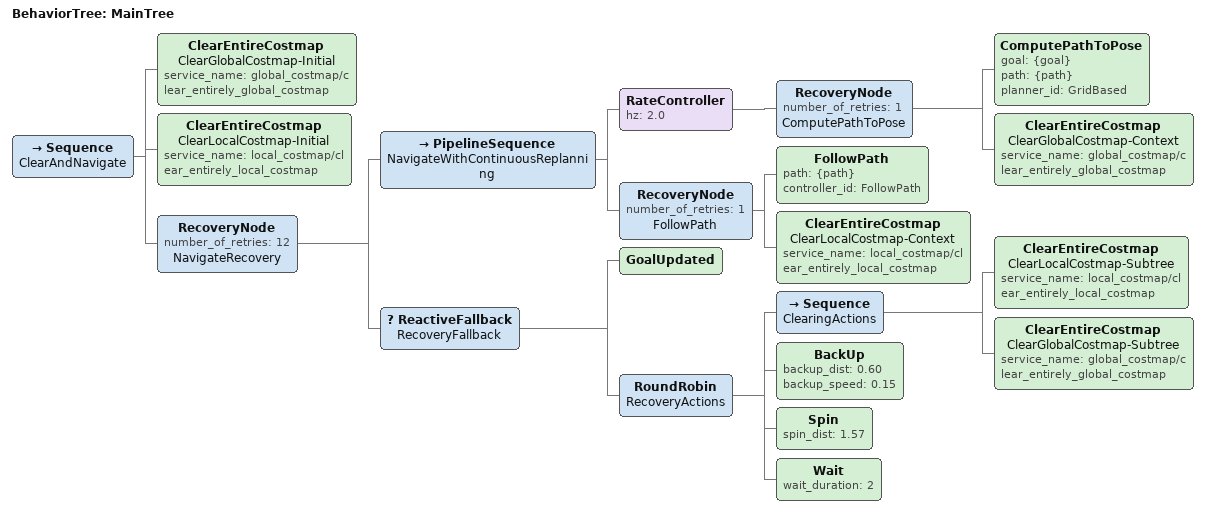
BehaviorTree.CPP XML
<!-- Replan from the current robot pose at 2 Hz while following the path. -->
<root main_tree_to_execute="MainTree">
  <BehaviorTree ID="MainTree">
    <Sequence name="ClearAndNavigate">
      <ClearEntireCostmap name="ClearGlobalCostmap-Initial" service_name="global_costmap/clear_entirely_global_costmap"/>
      <ClearEntireCostmap name="ClearLocalCostmap-Initial" service_name="local_costmap/clear_entirely_local_costmap"/>
      <RecoveryNode number_of_retries="12" name="NavigateRecovery">
        <PipelineSequence name="NavigateWithContinuousReplanning">
          <RateController hz="2.0">
            <RecoveryNode number_of_retries="1" name="ComputePathToPose">
              <ComputePathToPose goal="{goal}" path="{path}" planner_id="GridBased"/>
              <ClearEntireCostmap name="ClearGlobalCostmap-Context" service_name="global_costmap/clear_entirely_global_costmap"/>
            </RecoveryNode>
          </RateController>
          <RecoveryNode number_of_retries="1" name="FollowPath">
            <FollowPath path="{path}" controller_id="FollowPath"/>
            <ClearEntireCostmap name="ClearLocalCostmap-Context" service_name="local_costmap/clear_entirely_local_costmap"/>
          </RecoveryNode>
        </PipelineSequence>
        <ReactiveFallback name="RecoveryFallback">
          <GoalUpdated/>
          <RoundRobin name="RecoveryActions">
            <Sequence name="ClearingActions">
              <ClearEntireCostmap name="ClearLocalCostmap-Subtree" service_name="local_costmap/clear_entirely_local_costmap"/>
              <ClearEntireCostmap name="ClearGlobalCostmap-Subtree" service_name="global_costmap/clear_entirely_global_costmap"/>
            </Sequence>
            <BackUp backup_dist="0.60" backup_speed="0.15"/>
            <Spin spin_dist="1.57"/>
            <Wait wait_duration="2"/>
          </RoundRobin>
        </ReactiveFallback>
      </RecoveryNode>
    </Sequence>
  </BehaviorTree>
</root>
